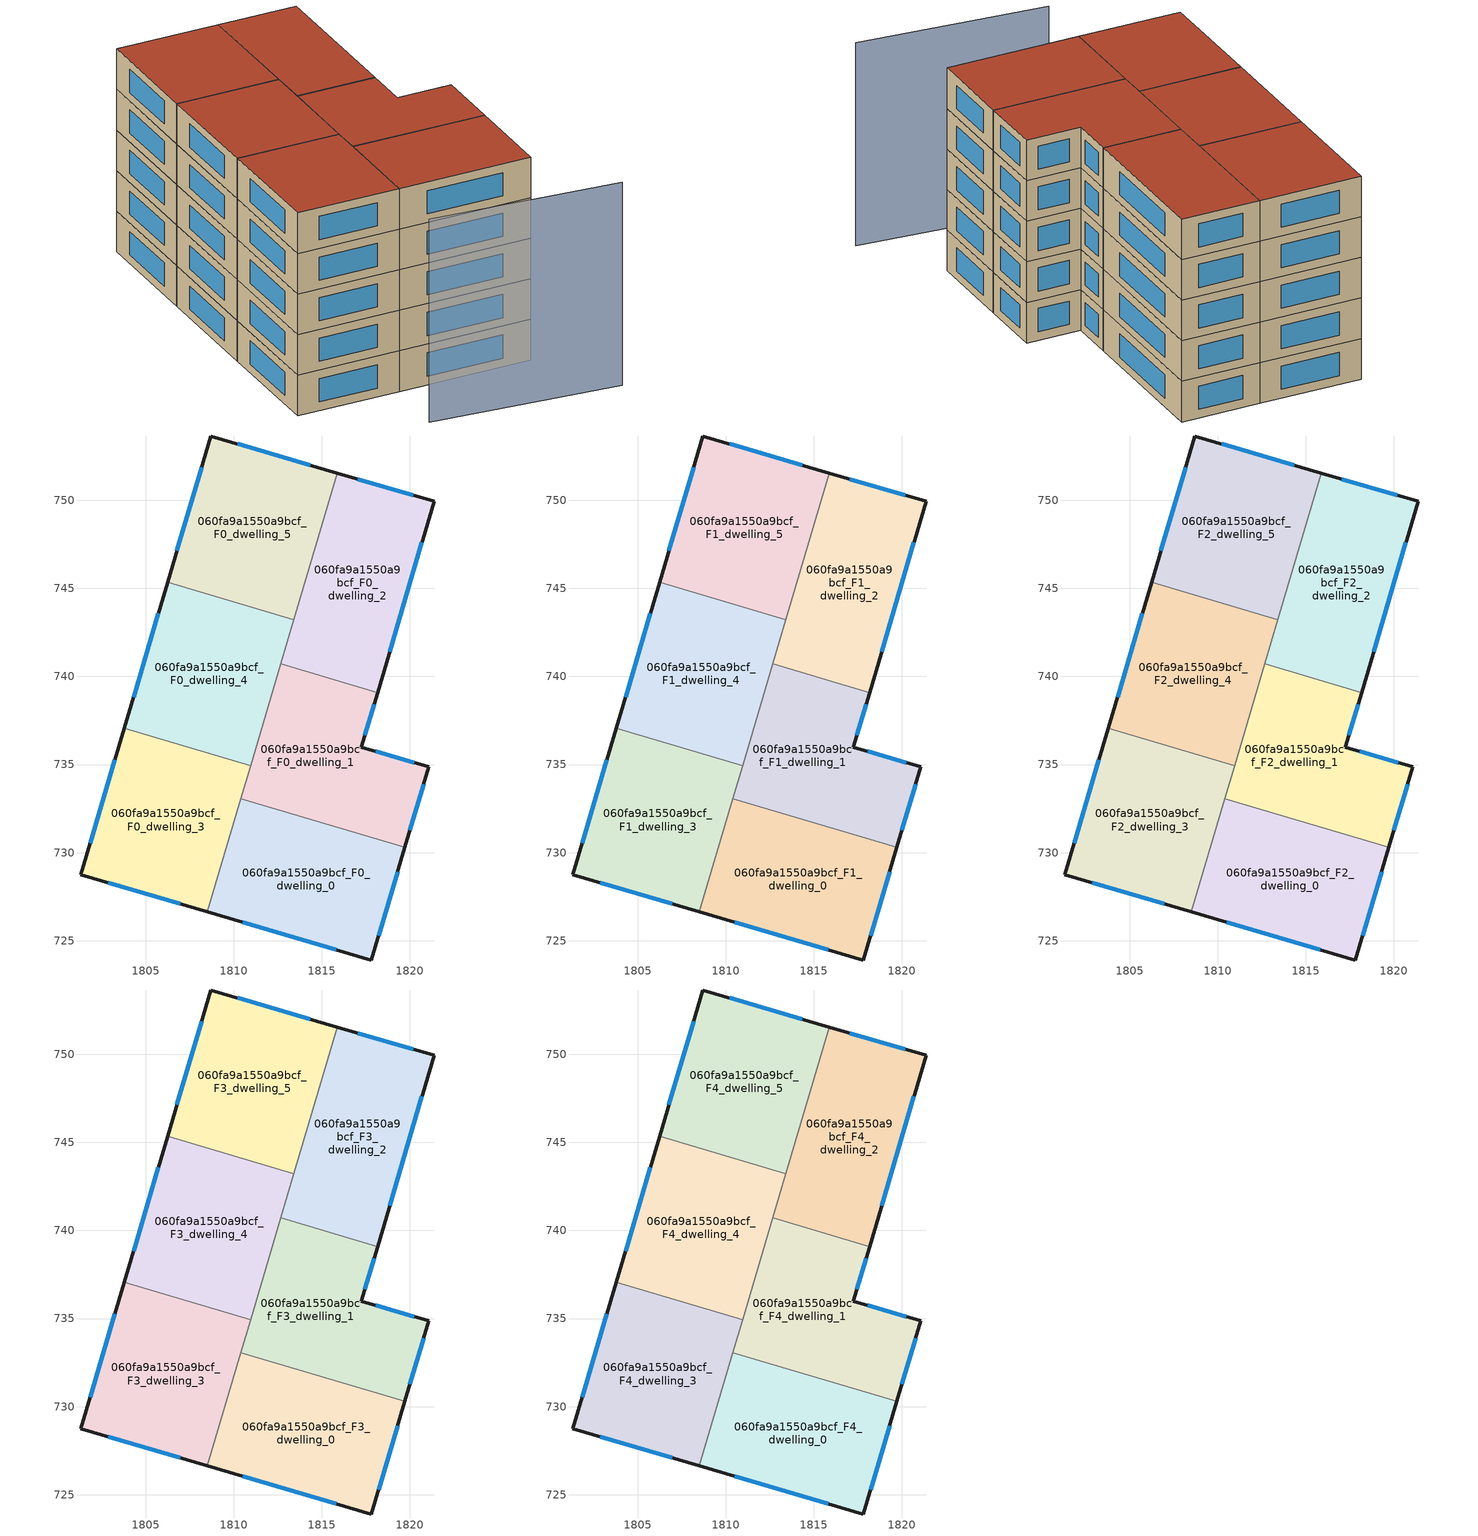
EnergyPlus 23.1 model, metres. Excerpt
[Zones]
060fa9a1550a9bcf_F0_dwelling_0
 floor ground (EU_floor_Construction): 1819.72,730.29 1817.82,723.9 1808.51,726.63 1810.41,733.05 z0
 wall outside (EU_wall_Construction): 1808.51,726.63 1817.82,723.9 1819.72,730.29 z0:3
 wall to 060fa9a1550a9bcf_F0_dwelling_1 (EU_wall_Construction): 1819.72,730.29 1810.41,733.05 z0:3
 wall to 060fa9a1550a9bcf_F0_dwelling_3 (EU_wall_Construction): 1810.41,733.05 1808.51,726.63 z0:3
 window (EU_Window_Construction): 1818.23,725.27 1819.31,728.92 / 1810.5,726.05 1815.83,724.49 z0.64:2.36
060fa9a1550a9bcf_F0_dwelling_1
 floor ground (EU_floor_Construction): 1818.17,739.08 1817.25,735.99 1821.07,734.88 1819.72,730.29 1810.41,733.05 1812.67,740.71 z0
 wall outside (EU_wall_Construction): 1819.72,730.29 1821.07,734.88 1817.25,735.99 1818.17,739.08 z0:3
 wall to 060fa9a1550a9bcf_F0_dwelling_2 (EU_wall_Construction): 1818.17,739.08 1812.67,740.71 z0:3
 wall to 060fa9a1550a9bcf_F0_dwelling_4 (EU_wall_Construction): 1812.67,740.71 1810.96,734.93 z0:3
 wall to 060fa9a1550a9bcf_F0_dwelling_3 (EU_wall_Construction): 1810.96,734.93 1810.41,733.05 z0:3
 window (EU_Window_Construction): 1817.45,736.66 1817.97,738.42 / 1820.25,735.12 1818.07,735.75 / 1820.01,731.27 1820.78,733.89 z0.64:2.36
060fa9a1550a9bcf_F0_dwelling_2
 floor ground (EU_floor_Construction): 1821.38,749.94 1818.17,739.08 1812.67,740.71 1815.88,751.55 z0
 wall outside (EU_wall_Construction): 1818.17,739.08 1821.38,749.94 1815.88,751.55 z0:3
 wall to 060fa9a1550a9bcf_F0_dwelling_5 (EU_wall_Construction): 1815.88,751.55 1813.42,743.23 z0:3
 wall to 060fa9a1550a9bcf_F0_dwelling_4 (EU_wall_Construction): 1813.42,743.23 1812.67,740.71 z0:3
 window (EU_Window_Construction): 1820.2,750.28 1817.06,751.2 / 1818.86,741.41 1820.69,747.61 z0.64:2.36
060fa9a1550a9bcf_F0_dwelling_3
 floor ground (EU_floor_Construction): 1810.96,734.93 1808.51,726.63 1801.33,728.74 1803.79,737.05 z0
 wall outside (EU_wall_Construction): 1803.79,737.05 1801.33,728.74 1808.51,726.63 z0:3
 wall to 060fa9a1550a9bcf_F0_dwelling_4 (EU_wall_Construction): 1810.96,734.93 1803.79,737.05 z0:3
 window (EU_Window_Construction): 1802.87,728.29 1806.97,727.08 / 1803.26,735.27 1801.86,730.52 z0.64:2.36
060fa9a1550a9bcf_F0_dwelling_4
 floor ground (EU_floor_Construction): 1813.42,743.23 1810.96,734.93 1803.79,737.05 1806.25,745.36 z0
 wall outside (EU_wall_Construction): 1806.25,745.36 1803.79,737.05 z0:3
 wall to 060fa9a1550a9bcf_F0_dwelling_5 (EU_wall_Construction): 1813.42,743.23 1806.25,745.36 z0:3
 window (EU_Window_Construction): 1805.72,743.58 1804.32,738.83 z0.64:2.36
060fa9a1550a9bcf_F0_dwelling_5
 floor ground (EU_floor_Construction): 1815.88,751.55 1813.42,743.23 1806.25,745.36 1808.7,753.65 z0
 wall outside (EU_wall_Construction): 1815.88,751.55 1808.7,753.65 1806.25,745.36 z0:3
 window (EU_Window_Construction): 1808.18,751.88 1806.77,747.13 / 1814.34,752 1810.24,753.2 z0.64:2.36
060fa9a1550a9bcf_F1_dwelling_0
 floor to 060fa9a1550a9bcf_F0_dwelling_0 (EU_floor_Construction): 1819.72,730.29 1817.82,723.9 1808.51,726.63 1810.41,733.05 z3
 wall outside (EU_wall_Construction): 1808.51,726.63 1817.82,723.9 1819.72,730.29 z3:6
 wall to 060fa9a1550a9bcf_F1_dwelling_1 (EU_wall_Construction): 1819.72,730.29 1810.41,733.05 z3:6
 wall to 060fa9a1550a9bcf_F1_dwelling_3 (EU_wall_Construction): 1810.41,733.05 1808.51,726.63 z3:6
 window (EU_Window_Construction): 1818.23,725.27 1819.31,728.92 / 1810.5,726.05 1815.83,724.49 z3.64:5.36
060fa9a1550a9bcf_F1_dwelling_1
 floor to 060fa9a1550a9bcf_F0_dwelling_1 (EU_floor_Construction): 1818.17,739.08 1817.25,735.99 1821.07,734.88 1819.72,730.29 1810.41,733.05 1812.67,740.71 z3
 wall outside (EU_wall_Construction): 1819.72,730.29 1821.07,734.88 1817.25,735.99 1818.17,739.08 z3:6
 wall to 060fa9a1550a9bcf_F1_dwelling_2 (EU_wall_Construction): 1818.17,739.08 1812.67,740.71 z3:6
 wall to 060fa9a1550a9bcf_F1_dwelling_4 (EU_wall_Construction): 1812.67,740.71 1810.96,734.93 z3:6
 wall to 060fa9a1550a9bcf_F1_dwelling_3 (EU_wall_Construction): 1810.96,734.93 1810.41,733.05 z3:6
 window (EU_Window_Construction): 1817.45,736.66 1817.97,738.42 / 1820.25,735.12 1818.07,735.75 / 1820.01,731.27 1820.78,733.89 z3.64:5.36
060fa9a1550a9bcf_F1_dwelling_2
 floor to 060fa9a1550a9bcf_F0_dwelling_2 (EU_floor_Construction): 1821.38,749.94 1818.17,739.08 1812.67,740.71 1815.88,751.55 z3
 wall outside (EU_wall_Construction): 1818.17,739.08 1821.38,749.94 1815.88,751.55 z3:6
 wall to 060fa9a1550a9bcf_F1_dwelling_5 (EU_wall_Construction): 1815.88,751.55 1813.42,743.23 z3:6
 wall to 060fa9a1550a9bcf_F1_dwelling_4 (EU_wall_Construction): 1813.42,743.23 1812.67,740.71 z3:6
 window (EU_Window_Construction): 1820.2,750.28 1817.06,751.2 / 1818.86,741.41 1820.69,747.61 z3.64:5.36
060fa9a1550a9bcf_F1_dwelling_3
 floor to 060fa9a1550a9bcf_F0_dwelling_3 (EU_floor_Construction): 1810.96,734.93 1808.51,726.63 1801.33,728.74 1803.79,737.05 z3
 wall outside (EU_wall_Construction): 1803.79,737.05 1801.33,728.74 1808.51,726.63 z3:6
 wall to 060fa9a1550a9bcf_F1_dwelling_4 (EU_wall_Construction): 1810.96,734.93 1803.79,737.05 z3:6
 window (EU_Window_Construction): 1802.87,728.29 1806.97,727.08 / 1803.26,735.27 1801.86,730.52 z3.64:5.36
060fa9a1550a9bcf_F1_dwelling_4
 floor to 060fa9a1550a9bcf_F0_dwelling_4 (EU_floor_Construction): 1813.42,743.23 1810.96,734.93 1803.79,737.05 1806.25,745.36 z3
 wall outside (EU_wall_Construction): 1806.25,745.36 1803.79,737.05 z3:6
 wall to 060fa9a1550a9bcf_F1_dwelling_5 (EU_wall_Construction): 1813.42,743.23 1806.25,745.36 z3:6
 window (EU_Window_Construction): 1805.72,743.58 1804.32,738.83 z3.64:5.36
060fa9a1550a9bcf_F1_dwelling_5
 floor to 060fa9a1550a9bcf_F0_dwelling_5 (EU_floor_Construction): 1815.88,751.55 1813.42,743.23 1806.25,745.36 1808.7,753.65 z3
 wall outside (EU_wall_Construction): 1815.88,751.55 1808.7,753.65 1806.25,745.36 z3:6
 window (EU_Window_Construction): 1808.18,751.88 1806.77,747.13 / 1814.34,752 1810.24,753.2 z3.64:5.36
060fa9a1550a9bcf_F2_dwelling_0
 floor to 060fa9a1550a9bcf_F1_dwelling_0 (EU_floor_Construction): 1819.72,730.29 1817.82,723.9 1808.51,726.63 1810.41,733.05 z6
 wall outside (EU_wall_Construction): 1808.51,726.63 1817.82,723.9 1819.72,730.29 z6:9
 wall to 060fa9a1550a9bcf_F2_dwelling_1 (EU_wall_Construction): 1819.72,730.29 1810.41,733.05 z6:9
 wall to 060fa9a1550a9bcf_F2_dwelling_3 (EU_wall_Construction): 1810.41,733.05 1808.51,726.63 z6:9
 window (EU_Window_Construction): 1818.23,725.27 1819.31,728.92 / 1810.5,726.05 1815.83,724.49 z6.64:8.36
060fa9a1550a9bcf_F2_dwelling_1
 floor to 060fa9a1550a9bcf_F1_dwelling_1 (EU_floor_Construction): 1818.17,739.08 1817.25,735.99 1821.07,734.88 1819.72,730.29 1810.41,733.05 1812.67,740.71 z6
 wall outside (EU_wall_Construction): 1819.72,730.29 1821.07,734.88 1817.25,735.99 1818.17,739.08 z6:9
 wall to 060fa9a1550a9bcf_F2_dwelling_2 (EU_wall_Construction): 1818.17,739.08 1812.67,740.71 z6:9
 wall to 060fa9a1550a9bcf_F2_dwelling_4 (EU_wall_Construction): 1812.67,740.71 1810.96,734.93 z6:9
 wall to 060fa9a1550a9bcf_F2_dwelling_3 (EU_wall_Construction): 1810.96,734.93 1810.41,733.05 z6:9
 window (EU_Window_Construction): 1817.45,736.66 1817.97,738.42 / 1820.25,735.12 1818.07,735.75 / 1820.01,731.27 1820.78,733.89 z6.64:8.36
060fa9a1550a9bcf_F2_dwelling_2
 floor to 060fa9a1550a9bcf_F1_dwelling_2 (EU_floor_Construction): 1821.38,749.94 1818.17,739.08 1812.67,740.71 1815.88,751.55 z6
 wall outside (EU_wall_Construction): 1818.17,739.08 1821.38,749.94 1815.88,751.55 z6:9
 wall to 060fa9a1550a9bcf_F2_dwelling_5 (EU_wall_Construction): 1815.88,751.55 1813.42,743.23 z6:9
 wall to 060fa9a1550a9bcf_F2_dwelling_4 (EU_wall_Construction): 1813.42,743.23 1812.67,740.71 z6:9
 window (EU_Window_Construction): 1820.2,750.28 1817.06,751.2 / 1818.86,741.41 1820.69,747.61 z6.64:8.36
060fa9a1550a9bcf_F2_dwelling_3
 floor to 060fa9a1550a9bcf_F1_dwelling_3 (EU_floor_Construction): 1810.96,734.93 1808.51,726.63 1801.33,728.74 1803.79,737.05 z6
 wall outside (EU_wall_Construction): 1803.79,737.05 1801.33,728.74 1808.51,726.63 z6:9
 wall to 060fa9a1550a9bcf_F2_dwelling_4 (EU_wall_Construction): 1810.96,734.93 1803.79,737.05 z6:9
 window (EU_Window_Construction): 1802.87,728.29 1806.97,727.08 / 1803.26,735.27 1801.86,730.52 z6.64:8.36
060fa9a1550a9bcf_F2_dwelling_4
 floor to 060fa9a1550a9bcf_F1_dwelling_4 (EU_floor_Construction): 1813.42,743.23 1810.96,734.93 1803.79,737.05 1806.25,745.36 z6
 wall outside (EU_wall_Construction): 1806.25,745.36 1803.79,737.05 z6:9
 wall to 060fa9a1550a9bcf_F2_dwelling_5 (EU_wall_Construction): 1813.42,743.23 1806.25,745.36 z6:9
 window (EU_Window_Construction): 1805.72,743.58 1804.32,738.83 z6.64:8.36
060fa9a1550a9bcf_F2_dwelling_5
 floor to 060fa9a1550a9bcf_F1_dwelling_5 (EU_floor_Construction): 1815.88,751.55 1813.42,743.23 1806.25,745.36 1808.7,753.65 z6
 wall outside (EU_wall_Construction): 1815.88,751.55 1808.7,753.65 1806.25,745.36 z6:9
 window (EU_Window_Construction): 1808.18,751.88 1806.77,747.13 / 1814.34,752 1810.24,753.2 z6.64:8.36
060fa9a1550a9bcf_F3_dwelling_0
 floor to 060fa9a1550a9bcf_F2_dwelling_0 (EU_floor_Construction): 1819.72,730.29 1817.82,723.9 1808.51,726.63 1810.41,733.05 z9
 wall outside (EU_wall_Construction): 1808.51,726.63 1817.82,723.9 1819.72,730.29 z9:12
 wall to 060fa9a1550a9bcf_F3_dwelling_1 (EU_wall_Construction): 1819.72,730.29 1810.41,733.05 z9:12
 wall to 060fa9a1550a9bcf_F3_dwelling_3 (EU_wall_Construction): 1810.41,733.05 1808.51,726.63 z9:12
 window (EU_Window_Construction): 1818.23,725.27 1819.31,728.92 / 1810.5,726.05 1815.83,724.49 z9.64:11.36
060fa9a1550a9bcf_F3_dwelling_1
 floor to 060fa9a1550a9bcf_F2_dwelling_1 (EU_floor_Construction): 1818.17,739.08 1817.25,735.99 1821.07,734.88 1819.72,730.29 1810.41,733.05 1812.67,740.71 z9
 wall outside (EU_wall_Construction): 1819.72,730.29 1821.07,734.88 1817.25,735.99 1818.17,739.08 z9:12
 wall to 060fa9a1550a9bcf_F3_dwelling_2 (EU_wall_Construction): 1818.17,739.08 1812.67,740.71 z9:12
 wall to 060fa9a1550a9bcf_F3_dwelling_4 (EU_wall_Construction): 1812.67,740.71 1810.96,734.93 z9:12
 wall to 060fa9a1550a9bcf_F3_dwelling_3 (EU_wall_Construction): 1810.96,734.93 1810.41,733.05 z9:12
 window (EU_Window_Construction): 1817.45,736.66 1817.97,738.42 / 1820.25,735.12 1818.07,735.75 / 1820.01,731.27 1820.78,733.89 z9.64:11.36
060fa9a1550a9bcf_F3_dwelling_2
 floor to 060fa9a1550a9bcf_F2_dwelling_2 (EU_floor_Construction): 1821.38,749.94 1818.17,739.08 1812.67,740.71 1815.88,751.55 z9
 wall outside (EU_wall_Construction): 1818.17,739.08 1821.38,749.94 1815.88,751.55 z9:12
 wall to 060fa9a1550a9bcf_F3_dwelling_5 (EU_wall_Construction): 1815.88,751.55 1813.42,743.23 z9:12
 wall to 060fa9a1550a9bcf_F3_dwelling_4 (EU_wall_Construction): 1813.42,743.23 1812.67,740.71 z9:12
 window (EU_Window_Construction): 1820.2,750.28 1817.06,751.2 / 1818.86,741.41 1820.69,747.61 z9.64:11.36
060fa9a1550a9bcf_F3_dwelling_3
 floor to 060fa9a1550a9bcf_F2_dwelling_3 (EU_floor_Construction): 1810.96,734.93 1808.51,726.63 1801.33,728.74 1803.79,737.05 z9
 wall outside (EU_wall_Construction): 1803.79,737.05 1801.33,728.74 1808.51,726.63 z9:12
 wall to 060fa9a1550a9bcf_F3_dwelling_4 (EU_wall_Construction): 1810.96,734.93 1803.79,737.05 z9:12
 window (EU_Window_Construction): 1802.87,728.29 1806.97,727.08 / 1803.26,735.27 1801.86,730.52 z9.64:11.36
060fa9a1550a9bcf_F3_dwelling_4
 floor to 060fa9a1550a9bcf_F2_dwelling_4 (EU_floor_Construction): 1813.42,743.23 1810.96,734.93 1803.79,737.05 1806.25,745.36 z9
 wall outside (EU_wall_Construction): 1806.25,745.36 1803.79,737.05 z9:12
 wall to 060fa9a1550a9bcf_F3_dwelling_5 (EU_wall_Construction): 1813.42,743.23 1806.25,745.36 z9:12
 window (EU_Window_Construction): 1805.72,743.58 1804.32,738.83 z9.64:11.36
060fa9a1550a9bcf_F3_dwelling_5
 floor to 060fa9a1550a9bcf_F2_dwelling_5 (EU_floor_Construction): 1815.88,751.55 1813.42,743.23 1806.25,745.36 1808.7,753.65 z9
 wall outside (EU_wall_Construction): 1815.88,751.55 1808.7,753.65 1806.25,745.36 z9:12
 window (EU_Window_Construction): 1808.18,751.88 1806.77,747.13 / 1814.34,752 1810.24,753.2 z9.64:11.36
060fa9a1550a9bcf_F4_dwelling_0
 floor to 060fa9a1550a9bcf_F3_dwelling_0 (EU_floor_Construction): 1819.72,730.29 1817.82,723.9 1808.51,726.63 1810.41,733.05 z12
 wall outside (EU_wall_Construction): 1808.51,726.63 1817.82,723.9 1819.72,730.29 z12:15
 wall to 060fa9a1550a9bcf_F4_dwelling_1 (EU_wall_Construction): 1819.72,730.29 1810.41,733.05 z12:15
 wall to 060fa9a1550a9bcf_F4_dwelling_3 (EU_wall_Construction): 1810.41,733.05 1808.51,726.63 z12:15
 window (EU_Window_Construction): 1818.23,725.27 1819.31,728.92 / 1810.5,726.05 1815.83,724.49 z12.64:14.36
 roof outside (EU_roof_Construction): 1817.82,723.9 1819.72,730.29 1810.41,733.05 1808.51,726.63 z15
060fa9a1550a9bcf_F4_dwelling_1
 floor to 060fa9a1550a9bcf_F3_dwelling_1 (EU_floor_Construction): 1818.17,739.08 1817.25,735.99 1821.07,734.88 1819.72,730.29 1810.41,733.05 1812.67,740.71 z12
 wall outside (EU_wall_Construction): 1819.72,730.29 1821.07,734.88 1817.25,735.99 1818.17,739.08 z12:15
 wall to 060fa9a1550a9bcf_F4_dwelling_2 (EU_wall_Construction): 1818.17,739.08 1812.67,740.71 z12:15
 wall to 060fa9a1550a9bcf_F4_dwelling_4 (EU_wall_Construction): 1812.67,740.71 1810.96,734.93 z12:15
 wall to 060fa9a1550a9bcf_F4_dwelling_3 (EU_wall_Construction): 1810.96,734.93 1810.41,733.05 z12:15
 window (EU_Window_Construction): 1817.45,736.66 1817.97,738.42 / 1820.25,735.12 1818.07,735.75 / 1820.01,731.27 1820.78,733.89 z12.64:14.36
 roof outside (EU_roof_Construction): 1819.72,730.29 1821.07,734.88 1817.25,735.99 1818.17,739.08 1812.67,740.71 1810.41,733.05 z15
060fa9a1550a9bcf_F4_dwelling_2
 floor to 060fa9a1550a9bcf_F3_dwelling_2 (EU_floor_Construction): 1821.38,749.94 1818.17,739.08 1812.67,740.71 1815.88,751.55 z12
 wall outside (EU_wall_Construction): 1818.17,739.08 1821.38,749.94 1815.88,751.55 z12:15
 wall to 060fa9a1550a9bcf_F4_dwelling_5 (EU_wall_Construction): 1815.88,751.55 1813.42,743.23 z12:15
 wall to 060fa9a1550a9bcf_F4_dwelling_4 (EU_wall_Construction): 1813.42,743.23 1812.67,740.71 z12:15
 window (EU_Window_Construction): 1820.2,750.28 1817.06,751.2 / 1818.86,741.41 1820.69,747.61 z12.64:14.36
 roof outside (EU_roof_Construction): 1818.17,739.08 1821.38,749.94 1815.88,751.55 1812.67,740.71 z15
060fa9a1550a9bcf_F4_dwelling_3
 floor to 060fa9a1550a9bcf_F3_dwelling_3 (EU_floor_Construction): 1810.96,734.93 1808.51,726.63 1801.33,728.74 1803.79,737.05 z12
 wall outside (EU_wall_Construction): 1803.79,737.05 1801.33,728.74 1808.51,726.63 z12:15
 wall to 060fa9a1550a9bcf_F4_dwelling_4 (EU_wall_Construction): 1810.96,734.93 1803.79,737.05 z12:15
 window (EU_Window_Construction): 1802.87,728.29 1806.97,727.08 / 1803.26,735.27 1801.86,730.52 z12.64:14.36
 roof outside (EU_roof_Construction): 1808.51,726.63 1810.96,734.93 1803.79,737.05 1801.33,728.74 z15
060fa9a1550a9bcf_F4_dwelling_4
 floor to 060fa9a1550a9bcf_F3_dwelling_4 (EU_floor_Construction): 1813.42,743.23 1810.96,734.93 1803.79,737.05 1806.25,745.36 z12
 wall outside (EU_wall_Construction): 1806.25,745.36 1803.79,737.05 z12:15
 wall to 060fa9a1550a9bcf_F4_dwelling_5 (EU_wall_Construction): 1813.42,743.23 1806.25,745.36 z12:15
 window (EU_Window_Construction): 1805.72,743.58 1804.32,738.83 z12.64:14.36
 roof outside (EU_roof_Construction): 1810.96,734.93 1813.42,743.23 1806.25,745.36 1803.79,737.05 z15
060fa9a1550a9bcf_F4_dwelling_5
 floor to 060fa9a1550a9bcf_F3_dwelling_5 (EU_floor_Construction): 1815.88,751.55 1813.42,743.23 1806.25,745.36 1808.7,753.65 z12
 wall outside (EU_wall_Construction): 1815.88,751.55 1808.7,753.65 1806.25,745.36 z12:15
 window (EU_Window_Construction): 1808.18,751.88 1806.77,747.13 / 1814.34,752 1810.24,753.2 z12.64:14.36
 roof outside (EU_roof_Construction): 1813.42,743.23 1815.88,751.55 1808.7,753.65 1806.25,745.36 z15
shading: 1806.98,722.16 1819.71,717.22 z0:15
[Building]
EU S2 Campaign: North Axis=0; Terrain=City; Solar Distribution=FullExterior
[Site:Location]
Yerevan-Zvartnots.Intl.AP: Latitude=40.15; Longitude=44.383; Time Zone=4; Elevation=854
[SizingPeriod:WeatherFileDays]
AnnualSizingPeriod: Begin Month=1; Begin Day of Month=1; End Month=12; End Day of Month=31; Day of Week for Start Day=Monday; Use Weather File Daylight Saving Period=No; Use Weather File Rain and Snow Indicators=No
[MATERIAL]
EU_InternalMass_Material: Roughness=MediumRough; Thickness=0.1; Conductivity=1; Density=1800; Specific Heat=900; Thermal Absorptance=0.9; Solar Absorptance=0.7; Visible Absorptance=0.7
[MATERIAL:NOMASS] Roughness=MediumRough; Thermal Absorptance=0.9; Solar Absorptance=0.7; Visible Absorptance=0.7
Name | Thermal Resistance
EU_wall_NoMass | 1.05043
EU_roof_NoMass | 1.45357
EU_floor_NoMass | 0.478065
[WINDOWMATERIAL:SIMPLEGLAZINGSYSTEM]
EU_Window_SimpleGlazing: UFactor=2.5566; Solar Heat Gain Coefficient=0.75; Visible Transmittance=0.75
[CONSTRUCTION]
EU_wall_Construction: EU_wall_NoMass
EU_roof_Construction: EU_roof_NoMass
EU_floor_Construction: EU_floor_NoMass
EU_Window_Construction: EU_Window_SimpleGlazing
EU_InternalMass_Construction: EU_InternalMass_Material
[ZONE] Type=1; Multiplier=1; Ceiling Height=autocalculate; Floor Area=autocalculate; Part of Total Floor Area=Yes
Name | Volume
060fa9a1550a9bcf_F0_dwelling_0; 060fa9a1550a9bcf_F1_dwelling_0; 060fa9a1550a9bcf_F2_dwelling_0; 060fa9a1550a9bcf_F3_dwelling_0; 060fa9a1550a9bcf_F4_dwelling_0 | 194.387
060fa9a1550a9bcf_F0_dwelling_1; 060fa9a1550a9bcf_F1_dwelling_1; 060fa9a1550a9bcf_F2_dwelling_1; 060fa9a1550a9bcf_F3_dwelling_1; 060fa9a1550a9bcf_F4_dwelling_1 | 194.379
060fa9a1550a9bcf_F0_dwelling_2; 060fa9a1550a9bcf_F1_dwelling_2; 060fa9a1550a9bcf_F2_dwelling_2; 060fa9a1550a9bcf_F3_dwelling_2; 060fa9a1550a9bcf_F4_dwelling_2 | 194.367
060fa9a1550a9bcf_F0_dwelling_3; 060fa9a1550a9bcf_F1_dwelling_3; 060fa9a1550a9bcf_F2_dwelling_3; 060fa9a1550a9bcf_F3_dwelling_3; 060fa9a1550a9bcf_F4_dwelling_3 | 194.383
060fa9a1550a9bcf_F0_dwelling_4; 060fa9a1550a9bcf_F1_dwelling_4; 060fa9a1550a9bcf_F2_dwelling_4; 060fa9a1550a9bcf_F3_dwelling_4; 060fa9a1550a9bcf_F4_dwelling_4 | 194.405
060fa9a1550a9bcf_F0_dwelling_5; 060fa9a1550a9bcf_F1_dwelling_5; 060fa9a1550a9bcf_F2_dwelling_5; 060fa9a1550a9bcf_F3_dwelling_5; 060fa9a1550a9bcf_F4_dwelling_5 | 194.413
[INTERNALMASS] Construction=EU_InternalMass_Construction
Name | Zone or ZoneList | Surface Area
060fa9a1550a9bcf_F0_dwelling_0_EU_InternalMass | 060fa9a1550a9bcf_F0_dwelling_0 | 64.7958
060fa9a1550a9bcf_F0_dwelling_1_EU_InternalMass | 060fa9a1550a9bcf_F0_dwelling_1 | 64.793
060fa9a1550a9bcf_F0_dwelling_2_EU_InternalMass | 060fa9a1550a9bcf_F0_dwelling_2 | 64.7889
060fa9a1550a9bcf_F0_dwelling_3_EU_InternalMass | 060fa9a1550a9bcf_F0_dwelling_3 | 64.7943
060fa9a1550a9bcf_F0_dwelling_4_EU_InternalMass | 060fa9a1550a9bcf_F0_dwelling_4 | 64.8015
060fa9a1550a9bcf_F0_dwelling_5_EU_InternalMass | 060fa9a1550a9bcf_F0_dwelling_5 | 64.8043
060fa9a1550a9bcf_F1_dwelling_0_EU_InternalMass | 060fa9a1550a9bcf_F1_dwelling_0 | 64.7958
060fa9a1550a9bcf_F1_dwelling_1_EU_InternalMass | 060fa9a1550a9bcf_F1_dwelling_1 | 64.793
060fa9a1550a9bcf_F1_dwelling_2_EU_InternalMass | 060fa9a1550a9bcf_F1_dwelling_2 | 64.7889
060fa9a1550a9bcf_F1_dwelling_3_EU_InternalMass | 060fa9a1550a9bcf_F1_dwelling_3 | 64.7943
060fa9a1550a9bcf_F1_dwelling_4_EU_InternalMass | 060fa9a1550a9bcf_F1_dwelling_4 | 64.8015
060fa9a1550a9bcf_F1_dwelling_5_EU_InternalMass | 060fa9a1550a9bcf_F1_dwelling_5 | 64.8043
060fa9a1550a9bcf_F2_dwelling_0_EU_InternalMass | 060fa9a1550a9bcf_F2_dwelling_0 | 64.7958
060fa9a1550a9bcf_F2_dwelling_1_EU_InternalMass | 060fa9a1550a9bcf_F2_dwelling_1 | 64.793
060fa9a1550a9bcf_F2_dwelling_2_EU_InternalMass | 060fa9a1550a9bcf_F2_dwelling_2 | 64.7889
060fa9a1550a9bcf_F2_dwelling_3_EU_InternalMass | 060fa9a1550a9bcf_F2_dwelling_3 | 64.7943
060fa9a1550a9bcf_F2_dwelling_4_EU_InternalMass | 060fa9a1550a9bcf_F2_dwelling_4 | 64.8015
060fa9a1550a9bcf_F2_dwelling_5_EU_InternalMass | 060fa9a1550a9bcf_F2_dwelling_5 | 64.8043
060fa9a1550a9bcf_F3_dwelling_0_EU_InternalMass | 060fa9a1550a9bcf_F3_dwelling_0 | 64.7958
060fa9a1550a9bcf_F3_dwelling_1_EU_InternalMass | 060fa9a1550a9bcf_F3_dwelling_1 | 64.793
060fa9a1550a9bcf_F3_dwelling_2_EU_InternalMass | 060fa9a1550a9bcf_F3_dwelling_2 | 64.7889
060fa9a1550a9bcf_F3_dwelling_3_EU_InternalMass | 060fa9a1550a9bcf_F3_dwelling_3 | 64.7943
060fa9a1550a9bcf_F3_dwelling_4_EU_InternalMass | 060fa9a1550a9bcf_F3_dwelling_4 | 64.8015
060fa9a1550a9bcf_F3_dwelling_5_EU_InternalMass | 060fa9a1550a9bcf_F3_dwelling_5 | 64.8043
060fa9a1550a9bcf_F4_dwelling_0_EU_InternalMass | 060fa9a1550a9bcf_F4_dwelling_0 | 64.7958
060fa9a1550a9bcf_F4_dwelling_1_EU_InternalMass | 060fa9a1550a9bcf_F4_dwelling_1 | 64.793
060fa9a1550a9bcf_F4_dwelling_2_EU_InternalMass | 060fa9a1550a9bcf_F4_dwelling_2 | 64.7889
060fa9a1550a9bcf_F4_dwelling_3_EU_InternalMass | 060fa9a1550a9bcf_F4_dwelling_3 | 64.7943
060fa9a1550a9bcf_F4_dwelling_4_EU_InternalMass | 060fa9a1550a9bcf_F4_dwelling_4 | 64.8015
060fa9a1550a9bcf_F4_dwelling_5_EU_InternalMass | 060fa9a1550a9bcf_F4_dwelling_5 | 64.8043
[OTHEREQUIPMENT] Fuel Type=Electricity; Design Level Calculation Method=Watts/Area; Power per Zone Floor Area=1; Fraction Latent=0; Fraction Radiant=0; Fraction Lost=0; Carbon Dioxide Generation Rate=0; EndUse Subcategory=EU_Step8_InternalGains
Name | Zone or ZoneList or Space or SpaceList | Schedule
EU_Step8_InternalGain_060fa9a1550a9bcf_F0_dwelling_0_f000 | 060fa9a1550a9bcf_F0_dwelling_0 | EU_Step8_GainSchedule_060fa9a1550a9bcf_F0_dwelling_0_f000
EU_Step8_InternalGain_060fa9a1550a9bcf_F0_dwelling_1_f000 | 060fa9a1550a9bcf_F0_dwelling_1 | EU_Step8_GainSchedule_060fa9a1550a9bcf_F0_dwelling_1_f000
EU_Step8_InternalGain_060fa9a1550a9bcf_F0_dwelling_2_f000 | 060fa9a1550a9bcf_F0_dwelling_2 | EU_Step8_GainSchedule_060fa9a1550a9bcf_F0_dwelling_2_f000
EU_Step8_InternalGain_060fa9a1550a9bcf_F0_dwelling_3_f000 | 060fa9a1550a9bcf_F0_dwelling_3 | EU_Step8_GainSchedule_060fa9a1550a9bcf_F0_dwelling_3_f000
EU_Step8_InternalGain_060fa9a1550a9bcf_F0_dwelling_4_f000 | 060fa9a1550a9bcf_F0_dwelling_4 | EU_Step8_GainSchedule_060fa9a1550a9bcf_F0_dwelling_4_f000
EU_Step8_InternalGain_060fa9a1550a9bcf_F0_dwelling_5_f000 | 060fa9a1550a9bcf_F0_dwelling_5 | EU_Step8_GainSchedule_060fa9a1550a9bcf_F0_dwelling_5_f000
EU_Step8_InternalGain_060fa9a1550a9bcf_F1_dwelling_0_f000 | 060fa9a1550a9bcf_F1_dwelling_0 | EU_Step8_GainSchedule_060fa9a1550a9bcf_F1_dwelling_0_f000
EU_Step8_InternalGain_060fa9a1550a9bcf_F1_dwelling_1_f000 | 060fa9a1550a9bcf_F1_dwelling_1 | EU_Step8_GainSchedule_060fa9a1550a9bcf_F1_dwelling_1_f000
EU_Step8_InternalGain_060fa9a1550a9bcf_F1_dwelling_2_f000 | 060fa9a1550a9bcf_F1_dwelling_2 | EU_Step8_GainSchedule_060fa9a1550a9bcf_F1_dwelling_2_f000
EU_Step8_InternalGain_060fa9a1550a9bcf_F1_dwelling_3_f000 | 060fa9a1550a9bcf_F1_dwelling_3 | EU_Step8_GainSchedule_060fa9a1550a9bcf_F1_dwelling_3_f000
EU_Step8_InternalGain_060fa9a1550a9bcf_F1_dwelling_4_f000 | 060fa9a1550a9bcf_F1_dwelling_4 | EU_Step8_GainSchedule_060fa9a1550a9bcf_F1_dwelling_4_f000
EU_Step8_InternalGain_060fa9a1550a9bcf_F1_dwelling_5_f000 | 060fa9a1550a9bcf_F1_dwelling_5 | EU_Step8_GainSchedule_060fa9a1550a9bcf_F1_dwelling_5_f000
EU_Step8_InternalGain_060fa9a1550a9bcf_F2_dwelling_0_f000 | 060fa9a1550a9bcf_F2_dwelling_0 | EU_Step8_GainSchedule_060fa9a1550a9bcf_F2_dwelling_0_f000
EU_Step8_InternalGain_060fa9a1550a9bcf_F2_dwelling_1_f000 | 060fa9a1550a9bcf_F2_dwelling_1 | EU_Step8_GainSchedule_060fa9a1550a9bcf_F2_dwelling_1_f000
EU_Step8_InternalGain_060fa9a1550a9bcf_F2_dwelling_2_f000 | 060fa9a1550a9bcf_F2_dwelling_2 | EU_Step8_GainSchedule_060fa9a1550a9bcf_F2_dwelling_2_f000
EU_Step8_InternalGain_060fa9a1550a9bcf_F2_dwelling_3_f000 | 060fa9a1550a9bcf_F2_dwelling_3 | EU_Step8_GainSchedule_060fa9a1550a9bcf_F2_dwelling_3_f000
EU_Step8_InternalGain_060fa9a1550a9bcf_F2_dwelling_4_f000 | 060fa9a1550a9bcf_F2_dwelling_4 | EU_Step8_GainSchedule_060fa9a1550a9bcf_F2_dwelling_4_f000
EU_Step8_InternalGain_060fa9a1550a9bcf_F2_dwelling_5_f000 | 060fa9a1550a9bcf_F2_dwelling_5 | EU_Step8_GainSchedule_060fa9a1550a9bcf_F2_dwelling_5_f000
EU_Step8_InternalGain_060fa9a1550a9bcf_F3_dwelling_0_f000 | 060fa9a1550a9bcf_F3_dwelling_0 | EU_Step8_GainSchedule_060fa9a1550a9bcf_F3_dwelling_0_f000
EU_Step8_InternalGain_060fa9a1550a9bcf_F3_dwelling_1_f000 | 060fa9a1550a9bcf_F3_dwelling_1 | EU_Step8_GainSchedule_060fa9a1550a9bcf_F3_dwelling_1_f000
EU_Step8_InternalGain_060fa9a1550a9bcf_F3_dwelling_2_f000 | 060fa9a1550a9bcf_F3_dwelling_2 | EU_Step8_GainSchedule_060fa9a1550a9bcf_F3_dwelling_2_f000
EU_Step8_InternalGain_060fa9a1550a9bcf_F3_dwelling_3_f000 | 060fa9a1550a9bcf_F3_dwelling_3 | EU_Step8_GainSchedule_060fa9a1550a9bcf_F3_dwelling_3_f000
EU_Step8_InternalGain_060fa9a1550a9bcf_F3_dwelling_4_f000 | 060fa9a1550a9bcf_F3_dwelling_4 | EU_Step8_GainSchedule_060fa9a1550a9bcf_F3_dwelling_4_f000
EU_Step8_InternalGain_060fa9a1550a9bcf_F3_dwelling_5_f000 | 060fa9a1550a9bcf_F3_dwelling_5 | EU_Step8_GainSchedule_060fa9a1550a9bcf_F3_dwelling_5_f000
EU_Step8_InternalGain_060fa9a1550a9bcf_F4_dwelling_0_f000 | 060fa9a1550a9bcf_F4_dwelling_0 | EU_Step8_GainSchedule_060fa9a1550a9bcf_F4_dwelling_0_f000
EU_Step8_InternalGain_060fa9a1550a9bcf_F4_dwelling_1_f000 | 060fa9a1550a9bcf_F4_dwelling_1 | EU_Step8_GainSchedule_060fa9a1550a9bcf_F4_dwelling_1_f000
EU_Step8_InternalGain_060fa9a1550a9bcf_F4_dwelling_2_f000 | 060fa9a1550a9bcf_F4_dwelling_2 | EU_Step8_GainSchedule_060fa9a1550a9bcf_F4_dwelling_2_f000
EU_Step8_InternalGain_060fa9a1550a9bcf_F4_dwelling_3_f000 | 060fa9a1550a9bcf_F4_dwelling_3 | EU_Step8_GainSchedule_060fa9a1550a9bcf_F4_dwelling_3_f000
EU_Step8_InternalGain_060fa9a1550a9bcf_F4_dwelling_4_f000 | 060fa9a1550a9bcf_F4_dwelling_4 | EU_Step8_GainSchedule_060fa9a1550a9bcf_F4_dwelling_4_f000
EU_Step8_InternalGain_060fa9a1550a9bcf_F4_dwelling_5_f000 | 060fa9a1550a9bcf_F4_dwelling_5 | EU_Step8_GainSchedule_060fa9a1550a9bcf_F4_dwelling_5_f000
[ZONEVENTILATION:DESIGNFLOWRATE] Schedule=EU_AlwaysOn; Design Flow Rate Calculation Method=AirChanges/Hour; Air Changes per Hour=0.557805; Ventilation Type=Natural; Fan Pressure Rise=0; Fan Total Efficiency=1; Constant Term Coefficient=1; Temperature Term Coefficient=0; Velocity Term Coefficient=0; Velocity Squared Term Coefficient=0; Minimum Indoor Temperature=-100; Maximum Indoor Temperature=100; Delta Temperature=-100; Minimum Outdoor Temperature=-100; Maximum Outdoor Temperature=100; Maximum Wind Speed=40
Name | Zone or ZoneList or Space or SpaceList
EU_ConstantAir_060fa9a1550a9bcf_F0_dwelling_0 | 060fa9a1550a9bcf_F0_dwelling_0
EU_ConstantAir_060fa9a1550a9bcf_F0_dwelling_1 | 060fa9a1550a9bcf_F0_dwelling_1
EU_ConstantAir_060fa9a1550a9bcf_F0_dwelling_2 | 060fa9a1550a9bcf_F0_dwelling_2
EU_ConstantAir_060fa9a1550a9bcf_F0_dwelling_3 | 060fa9a1550a9bcf_F0_dwelling_3
EU_ConstantAir_060fa9a1550a9bcf_F0_dwelling_4 | 060fa9a1550a9bcf_F0_dwelling_4
EU_ConstantAir_060fa9a1550a9bcf_F0_dwelling_5 | 060fa9a1550a9bcf_F0_dwelling_5
EU_ConstantAir_060fa9a1550a9bcf_F1_dwelling_0 | 060fa9a1550a9bcf_F1_dwelling_0
EU_ConstantAir_060fa9a1550a9bcf_F1_dwelling_1 | 060fa9a1550a9bcf_F1_dwelling_1
EU_ConstantAir_060fa9a1550a9bcf_F1_dwelling_2 | 060fa9a1550a9bcf_F1_dwelling_2
EU_ConstantAir_060fa9a1550a9bcf_F1_dwelling_3 | 060fa9a1550a9bcf_F1_dwelling_3
EU_ConstantAir_060fa9a1550a9bcf_F1_dwelling_4 | 060fa9a1550a9bcf_F1_dwelling_4
EU_ConstantAir_060fa9a1550a9bcf_F1_dwelling_5 | 060fa9a1550a9bcf_F1_dwelling_5
EU_ConstantAir_060fa9a1550a9bcf_F2_dwelling_0 | 060fa9a1550a9bcf_F2_dwelling_0
EU_ConstantAir_060fa9a1550a9bcf_F2_dwelling_1 | 060fa9a1550a9bcf_F2_dwelling_1
EU_ConstantAir_060fa9a1550a9bcf_F2_dwelling_2 | 060fa9a1550a9bcf_F2_dwelling_2
EU_ConstantAir_060fa9a1550a9bcf_F2_dwelling_3 | 060fa9a1550a9bcf_F2_dwelling_3
EU_ConstantAir_060fa9a1550a9bcf_F2_dwelling_4 | 060fa9a1550a9bcf_F2_dwelling_4
EU_ConstantAir_060fa9a1550a9bcf_F2_dwelling_5 | 060fa9a1550a9bcf_F2_dwelling_5
EU_ConstantAir_060fa9a1550a9bcf_F3_dwelling_0 | 060fa9a1550a9bcf_F3_dwelling_0
EU_ConstantAir_060fa9a1550a9bcf_F3_dwelling_1 | 060fa9a1550a9bcf_F3_dwelling_1
EU_ConstantAir_060fa9a1550a9bcf_F3_dwelling_2 | 060fa9a1550a9bcf_F3_dwelling_2
EU_ConstantAir_060fa9a1550a9bcf_F3_dwelling_3 | 060fa9a1550a9bcf_F3_dwelling_3
EU_ConstantAir_060fa9a1550a9bcf_F3_dwelling_4 | 060fa9a1550a9bcf_F3_dwelling_4
EU_ConstantAir_060fa9a1550a9bcf_F3_dwelling_5 | 060fa9a1550a9bcf_F3_dwelling_5
EU_ConstantAir_060fa9a1550a9bcf_F4_dwelling_0 | 060fa9a1550a9bcf_F4_dwelling_0
EU_ConstantAir_060fa9a1550a9bcf_F4_dwelling_1 | 060fa9a1550a9bcf_F4_dwelling_1
EU_ConstantAir_060fa9a1550a9bcf_F4_dwelling_2 | 060fa9a1550a9bcf_F4_dwelling_2
EU_ConstantAir_060fa9a1550a9bcf_F4_dwelling_3 | 060fa9a1550a9bcf_F4_dwelling_3
EU_ConstantAir_060fa9a1550a9bcf_F4_dwelling_4 | 060fa9a1550a9bcf_F4_dwelling_4
EU_ConstantAir_060fa9a1550a9bcf_F4_dwelling_5 | 060fa9a1550a9bcf_F4_dwelling_5
[HVACTEMPLATE:THERMOSTAT] Constant Heating Setpoint=20; Constant Cooling Setpoint=50
EU_HeatOnly_060fa9a1550a9bcf_F0_dwelling_0; EU_HeatOnly_060fa9a1550a9bcf_F0_dwelling_1; EU_HeatOnly_060fa9a1550a9bcf_F0_dwelling_2; EU_HeatOnly_060fa9a1550a9bcf_F0_dwelling_3; EU_HeatOnly_060fa9a1550a9bcf_F0_dwelling_4; EU_HeatOnly_060fa9a1550a9bcf_F0_dwelling_5; EU_HeatOnly_060fa9a1550a9bcf_F1_dwelling_0; EU_HeatOnly_060fa9a1550a9bcf_F1_dwelling_1; EU_HeatOnly_060fa9a1550a9bcf_F1_dwelling_2; EU_HeatOnly_060fa9a1550a9bcf_F1_dwelling_3; EU_HeatOnly_060fa9a1550a9bcf_F1_dwelling_4; EU_HeatOnly_060fa9a1550a9bcf_F1_dwelling_5; EU_HeatOnly_060fa9a1550a9bcf_F2_dwelling_0; EU_HeatOnly_060fa9a1550a9bcf_F2_dwelling_1; EU_HeatOnly_060fa9a1550a9bcf_F2_dwelling_2; EU_HeatOnly_060fa9a1550a9bcf_F2_dwelling_3; EU_HeatOnly_060fa9a1550a9bcf_F2_dwelling_4; EU_HeatOnly_060fa9a1550a9bcf_F2_dwelling_5; EU_HeatOnly_060fa9a1550a9bcf_F3_dwelling_0; EU_HeatOnly_060fa9a1550a9bcf_F3_dwelling_1; EU_HeatOnly_060fa9a1550a9bcf_F3_dwelling_2; EU_HeatOnly_060fa9a1550a9bcf_F3_dwelling_3; EU_HeatOnly_060fa9a1550a9bcf_F3_dwelling_4; EU_HeatOnly_060fa9a1550a9bcf_F3_dwelling_5; EU_HeatOnly_060fa9a1550a9bcf_F4_dwelling_0; EU_HeatOnly_060fa9a1550a9bcf_F4_dwelling_1; EU_HeatOnly_060fa9a1550a9bcf_F4_dwelling_2; EU_HeatOnly_060fa9a1550a9bcf_F4_dwelling_3; EU_HeatOnly_060fa9a1550a9bcf_F4_dwelling_4; EU_HeatOnly_060fa9a1550a9bcf_F4_dwelling_5
[HVACTEMPLATE:ZONE:IDEALLOADSAIRSYSTEM] System Availability Schedule=EU_AlwaysOn; Maximum Heating Supply Air Temperature=50; Minimum Cooling Supply Air Temperature=13; Maximum Heating Supply Air Humidity Ratio=0.0156; Minimum Cooling Supply Air Humidity Ratio=0.0077; Heating Limit=NoLimit; Cooling Limit=NoLimit; Heating Availability Schedule=EU_AlwaysOn; Cooling Availability Schedule=EU_CoolingOff; Dehumidification Control Type=ConstantSensibleHeatRatio; Cooling Sensible Heat Ratio=0.7; Dehumidification Setpoint=60; Humidification Control Type=None; Humidification Setpoint=30; Outdoor Air Method=None; Outdoor Air Flow Rate per Person=0.00944; Outdoor Air Flow Rate per Zone Floor Area=0; Outdoor Air Flow Rate per Zone=0; Demand Controlled Ventilation Type=None; Outdoor Air Economizer Type=NoEconomizer; Heat Recovery Type=None; Sensible Heat Recovery Effectiveness=0.7; Latent Heat Recovery Effectiveness=0.65
Name | Template Thermostat
060fa9a1550a9bcf_F0_dwelling_0 | EU_HeatOnly_060fa9a1550a9bcf_F0_dwelling_0
060fa9a1550a9bcf_F0_dwelling_1 | EU_HeatOnly_060fa9a1550a9bcf_F0_dwelling_1
060fa9a1550a9bcf_F0_dwelling_2 | EU_HeatOnly_060fa9a1550a9bcf_F0_dwelling_2
060fa9a1550a9bcf_F0_dwelling_3 | EU_HeatOnly_060fa9a1550a9bcf_F0_dwelling_3
060fa9a1550a9bcf_F0_dwelling_4 | EU_HeatOnly_060fa9a1550a9bcf_F0_dwelling_4
060fa9a1550a9bcf_F0_dwelling_5 | EU_HeatOnly_060fa9a1550a9bcf_F0_dwelling_5
060fa9a1550a9bcf_F1_dwelling_0 | EU_HeatOnly_060fa9a1550a9bcf_F1_dwelling_0
060fa9a1550a9bcf_F1_dwelling_1 | EU_HeatOnly_060fa9a1550a9bcf_F1_dwelling_1
060fa9a1550a9bcf_F1_dwelling_2 | EU_HeatOnly_060fa9a1550a9bcf_F1_dwelling_2
060fa9a1550a9bcf_F1_dwelling_3 | EU_HeatOnly_060fa9a1550a9bcf_F1_dwelling_3
060fa9a1550a9bcf_F1_dwelling_4 | EU_HeatOnly_060fa9a1550a9bcf_F1_dwelling_4
060fa9a1550a9bcf_F1_dwelling_5 | EU_HeatOnly_060fa9a1550a9bcf_F1_dwelling_5
060fa9a1550a9bcf_F2_dwelling_0 | EU_HeatOnly_060fa9a1550a9bcf_F2_dwelling_0
060fa9a1550a9bcf_F2_dwelling_1 | EU_HeatOnly_060fa9a1550a9bcf_F2_dwelling_1
060fa9a1550a9bcf_F2_dwelling_2 | EU_HeatOnly_060fa9a1550a9bcf_F2_dwelling_2
060fa9a1550a9bcf_F2_dwelling_3 | EU_HeatOnly_060fa9a1550a9bcf_F2_dwelling_3
060fa9a1550a9bcf_F2_dwelling_4 | EU_HeatOnly_060fa9a1550a9bcf_F2_dwelling_4
060fa9a1550a9bcf_F2_dwelling_5 | EU_HeatOnly_060fa9a1550a9bcf_F2_dwelling_5
060fa9a1550a9bcf_F3_dwelling_0 | EU_HeatOnly_060fa9a1550a9bcf_F3_dwelling_0
060fa9a1550a9bcf_F3_dwelling_1 | EU_HeatOnly_060fa9a1550a9bcf_F3_dwelling_1
060fa9a1550a9bcf_F3_dwelling_2 | EU_HeatOnly_060fa9a1550a9bcf_F3_dwelling_2
060fa9a1550a9bcf_F3_dwelling_3 | EU_HeatOnly_060fa9a1550a9bcf_F3_dwelling_3
060fa9a1550a9bcf_F3_dwelling_4 | EU_HeatOnly_060fa9a1550a9bcf_F3_dwelling_4
060fa9a1550a9bcf_F3_dwelling_5 | EU_HeatOnly_060fa9a1550a9bcf_F3_dwelling_5
060fa9a1550a9bcf_F4_dwelling_0 | EU_HeatOnly_060fa9a1550a9bcf_F4_dwelling_0
060fa9a1550a9bcf_F4_dwelling_1 | EU_HeatOnly_060fa9a1550a9bcf_F4_dwelling_1
060fa9a1550a9bcf_F4_dwelling_2 | EU_HeatOnly_060fa9a1550a9bcf_F4_dwelling_2
060fa9a1550a9bcf_F4_dwelling_3 | EU_HeatOnly_060fa9a1550a9bcf_F4_dwelling_3
060fa9a1550a9bcf_F4_dwelling_4 | EU_HeatOnly_060fa9a1550a9bcf_F4_dwelling_4
060fa9a1550a9bcf_F4_dwelling_5 | EU_HeatOnly_060fa9a1550a9bcf_F4_dwelling_5
[SIZING:ZONE] Zone Cooling Design Supply Air Temperature Input Method=SupplyAirTemperature; Zone Cooling Design Supply Air Temperature=13; Zone Heating Design Supply Air Temperature Input Method=SupplyAirTemperature; Zone Heating Design Supply Air Temperature=50; Zone Cooling Design Supply Air Humidity Ratio=0.008; Zone Heating Design Supply Air Humidity Ratio=0.008; Cooling Design Air Flow Method=DesignDay; Cooling Design Air Flow Rate=0; Cooling Minimum Air Flow per Zone Floor Area=0.000762; Cooling Minimum Air Flow=0; Cooling Minimum Air Flow Fraction=0.2; Heating Design Air Flow Method=DesignDay; Heating Design Air Flow Rate=0; Heating Maximum Air Flow per Zone Floor Area=0.002032; Heating Maximum Air Flow=0.141576; Heating Maximum Air Flow Fraction=0.3; Account for Dedicated Outdoor Air System=No; Dedicated Outdoor Air System Control Strategy=NeutralSupplyAir; Dedicated Outdoor Air Low Setpoint Temperature for Design=autosize; Dedicated Outdoor Air High Setpoint Temperature for Design=autosize; Zone Load Sizing Method=Sensible Load Only No Latent Load; Zone Latent Cooling Design Supply Air Humidity Ratio Input Method=HumidityRatioDifference; Zone Cooling Design Supply Air Humidity Ratio Difference=0.005; Zone Latent Heating Design Supply Air Humidity Ratio Input Method=HumidityRatioDifference; Zone Humidification Design Supply Air Humidity Ratio Difference=0.005
060fa9a1550a9bcf_F0_dwelling_0; 060fa9a1550a9bcf_F0_dwelling_1; 060fa9a1550a9bcf_F0_dwelling_2; 060fa9a1550a9bcf_F0_dwelling_3; 060fa9a1550a9bcf_F0_dwelling_4; 060fa9a1550a9bcf_F0_dwelling_5; 060fa9a1550a9bcf_F1_dwelling_0; 060fa9a1550a9bcf_F1_dwelling_1; 060fa9a1550a9bcf_F1_dwelling_2; 060fa9a1550a9bcf_F1_dwelling_3; 060fa9a1550a9bcf_F1_dwelling_4; 060fa9a1550a9bcf_F1_dwelling_5; 060fa9a1550a9bcf_F2_dwelling_0; 060fa9a1550a9bcf_F2_dwelling_1; 060fa9a1550a9bcf_F2_dwelling_2; 060fa9a1550a9bcf_F2_dwelling_3; 060fa9a1550a9bcf_F2_dwelling_4; 060fa9a1550a9bcf_F2_dwelling_5; 060fa9a1550a9bcf_F3_dwelling_0; 060fa9a1550a9bcf_F3_dwelling_1; 060fa9a1550a9bcf_F3_dwelling_2; 060fa9a1550a9bcf_F3_dwelling_3; 060fa9a1550a9bcf_F3_dwelling_4; 060fa9a1550a9bcf_F3_dwelling_5; 060fa9a1550a9bcf_F4_dwelling_0; 060fa9a1550a9bcf_F4_dwelling_1; 060fa9a1550a9bcf_F4_dwelling_2; 060fa9a1550a9bcf_F4_dwelling_3; 060fa9a1550a9bcf_F4_dwelling_4; 060fa9a1550a9bcf_F4_dwelling_5
[SCHEDULE:CONSTANT]
Name | Hourly Value
EU_AlwaysOn | 1
EU_CoolingOff | 0
[SCHEDULE:FILE] Column Number=1; Rows to Skip at Top=0; Number of Hours of Data=8760; Column Separator=Comma; Interpolate to Timestep=No; Minutes per Item=60; Adjust Schedule for Daylight Savings=Yes
Name | File
EU_Step8_GainSchedule_060fa9a1550a9bcf_F0_dwelling_0_f000 | ../../schedules/060fa9a1550a9bcf/060fa9a1550a9bcf_F0_dwelling_0_f000_gain.csv
EU_Step8_GainSchedule_060fa9a1550a9bcf_F0_dwelling_1_f000 | ../../schedules/060fa9a1550a9bcf/060fa9a1550a9bcf_F0_dwelling_1_f000_gain.csv
EU_Step8_GainSchedule_060fa9a1550a9bcf_F0_dwelling_2_f000 | ../../schedules/060fa9a1550a9bcf/060fa9a1550a9bcf_F0_dwelling_2_f000_gain.csv
EU_Step8_GainSchedule_060fa9a1550a9bcf_F0_dwelling_3_f000 | ../../schedules/060fa9a1550a9bcf/060fa9a1550a9bcf_F0_dwelling_3_f000_gain.csv
EU_Step8_GainSchedule_060fa9a1550a9bcf_F0_dwelling_4_f000 | ../../schedules/060fa9a1550a9bcf/060fa9a1550a9bcf_F0_dwelling_4_f000_gain.csv
EU_Step8_GainSchedule_060fa9a1550a9bcf_F0_dwelling_5_f000 | ../../schedules/060fa9a1550a9bcf/060fa9a1550a9bcf_F0_dwelling_5_f000_gain.csv
EU_Step8_GainSchedule_060fa9a1550a9bcf_F1_dwelling_0_f000 | ../../schedules/060fa9a1550a9bcf/060fa9a1550a9bcf_F1_dwelling_0_f000_gain.csv
EU_Step8_GainSchedule_060fa9a1550a9bcf_F1_dwelling_1_f000 | ../../schedules/060fa9a1550a9bcf/060fa9a1550a9bcf_F1_dwelling_1_f000_gain.csv
EU_Step8_GainSchedule_060fa9a1550a9bcf_F1_dwelling_2_f000 | ../../schedules/060fa9a1550a9bcf/060fa9a1550a9bcf_F1_dwelling_2_f000_gain.csv
EU_Step8_GainSchedule_060fa9a1550a9bcf_F1_dwelling_3_f000 | ../../schedules/060fa9a1550a9bcf/060fa9a1550a9bcf_F1_dwelling_3_f000_gain.csv
EU_Step8_GainSchedule_060fa9a1550a9bcf_F1_dwelling_4_f000 | ../../schedules/060fa9a1550a9bcf/060fa9a1550a9bcf_F1_dwelling_4_f000_gain.csv
EU_Step8_GainSchedule_060fa9a1550a9bcf_F1_dwelling_5_f000 | ../../schedules/060fa9a1550a9bcf/060fa9a1550a9bcf_F1_dwelling_5_f000_gain.csv
EU_Step8_GainSchedule_060fa9a1550a9bcf_F2_dwelling_0_f000 | ../../schedules/060fa9a1550a9bcf/060fa9a1550a9bcf_F2_dwelling_0_f000_gain.csv
EU_Step8_GainSchedule_060fa9a1550a9bcf_F2_dwelling_1_f000 | ../../schedules/060fa9a1550a9bcf/060fa9a1550a9bcf_F2_dwelling_1_f000_gain.csv
EU_Step8_GainSchedule_060fa9a1550a9bcf_F2_dwelling_2_f000 | ../../schedules/060fa9a1550a9bcf/060fa9a1550a9bcf_F2_dwelling_2_f000_gain.csv
EU_Step8_GainSchedule_060fa9a1550a9bcf_F2_dwelling_3_f000 | ../../schedules/060fa9a1550a9bcf/060fa9a1550a9bcf_F2_dwelling_3_f000_gain.csv
EU_Step8_GainSchedule_060fa9a1550a9bcf_F2_dwelling_4_f000 | ../../schedules/060fa9a1550a9bcf/060fa9a1550a9bcf_F2_dwelling_4_f000_gain.csv
EU_Step8_GainSchedule_060fa9a1550a9bcf_F2_dwelling_5_f000 | ../../schedules/060fa9a1550a9bcf/060fa9a1550a9bcf_F2_dwelling_5_f000_gain.csv
EU_Step8_GainSchedule_060fa9a1550a9bcf_F3_dwelling_0_f000 | ../../schedules/060fa9a1550a9bcf/060fa9a1550a9bcf_F3_dwelling_0_f000_gain.csv
EU_Step8_GainSchedule_060fa9a1550a9bcf_F3_dwelling_1_f000 | ../../schedules/060fa9a1550a9bcf/060fa9a1550a9bcf_F3_dwelling_1_f000_gain.csv
EU_Step8_GainSchedule_060fa9a1550a9bcf_F3_dwelling_2_f000 | ../../schedules/060fa9a1550a9bcf/060fa9a1550a9bcf_F3_dwelling_2_f000_gain.csv
EU_Step8_GainSchedule_060fa9a1550a9bcf_F3_dwelling_3_f000 | ../../schedules/060fa9a1550a9bcf/060fa9a1550a9bcf_F3_dwelling_3_f000_gain.csv
EU_Step8_GainSchedule_060fa9a1550a9bcf_F3_dwelling_4_f000 | ../../schedules/060fa9a1550a9bcf/060fa9a1550a9bcf_F3_dwelling_4_f000_gain.csv
EU_Step8_GainSchedule_060fa9a1550a9bcf_F3_dwelling_5_f000 | ../../schedules/060fa9a1550a9bcf/060fa9a1550a9bcf_F3_dwelling_5_f000_gain.csv
EU_Step8_GainSchedule_060fa9a1550a9bcf_F4_dwelling_0_f000 | ../../schedules/060fa9a1550a9bcf/060fa9a1550a9bcf_F4_dwelling_0_f000_gain.csv
EU_Step8_GainSchedule_060fa9a1550a9bcf_F4_dwelling_1_f000 | ../../schedules/060fa9a1550a9bcf/060fa9a1550a9bcf_F4_dwelling_1_f000_gain.csv
EU_Step8_GainSchedule_060fa9a1550a9bcf_F4_dwelling_2_f000 | ../../schedules/060fa9a1550a9bcf/060fa9a1550a9bcf_F4_dwelling_2_f000_gain.csv
EU_Step8_GainSchedule_060fa9a1550a9bcf_F4_dwelling_3_f000 | ../../schedules/060fa9a1550a9bcf/060fa9a1550a9bcf_F4_dwelling_3_f000_gain.csv
EU_Step8_GainSchedule_060fa9a1550a9bcf_F4_dwelling_4_f000 | ../../schedules/060fa9a1550a9bcf/060fa9a1550a9bcf_F4_dwelling_4_f000_gain.csv
EU_Step8_GainSchedule_060fa9a1550a9bcf_F4_dwelling_5_f000 | ../../schedules/060fa9a1550a9bcf/060fa9a1550a9bcf_F4_dwelling_5_f000_gain.csv
